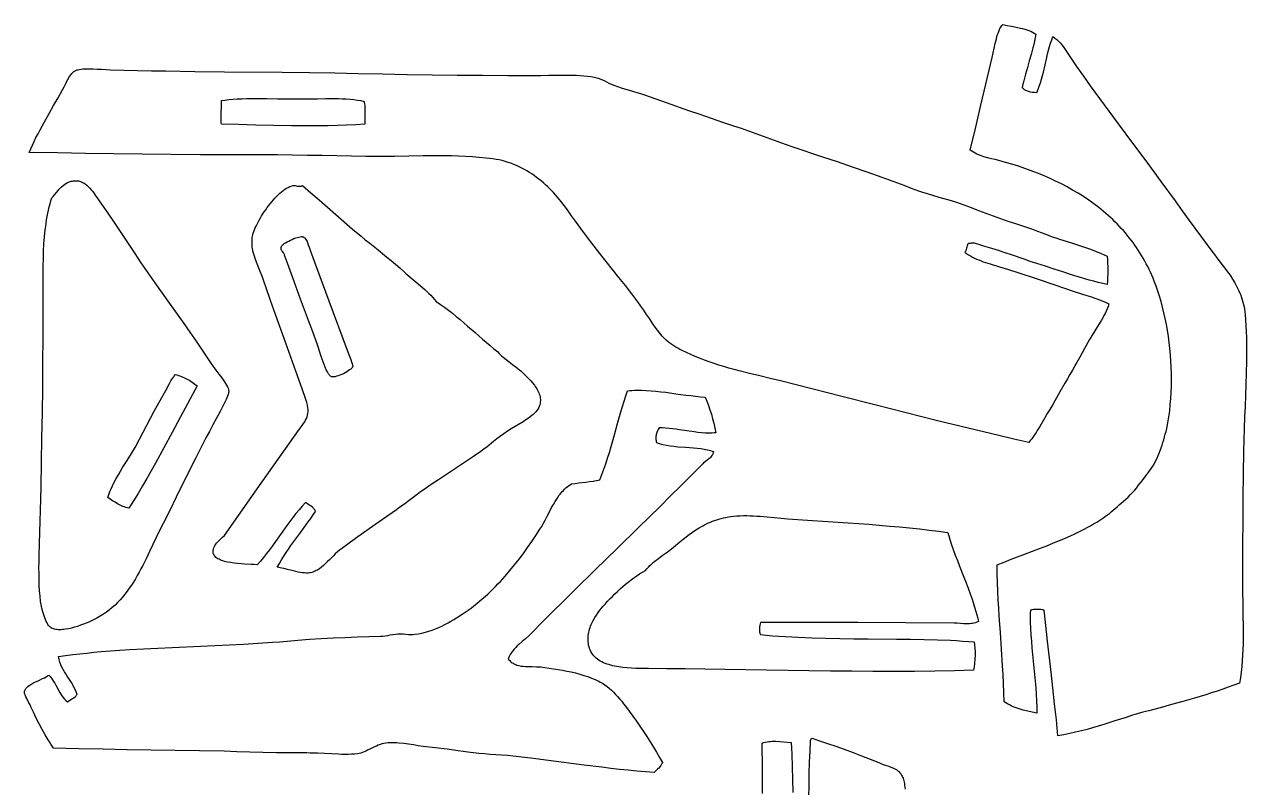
# Model space of a CAD drawing. Extents: x 4.8 to 43.2, y 0 to 48.
# Drawn here: x 24.16 to 42.98, y 11.62 to 23.38 of the extents above; entities that cross this region are included whole.
import ezdxf

# ---------------------------------------------------------------- set-up
doc = ezdxf.new("R2010")
doc.units = 0
doc.layers.add('Default_Layer', color=1, linetype='CONTINUOUS')

msp = doc.modelspace()

# ---------------------------------------------------------------- linework, layer by layer
at = {"layer": 'Default_Layer'}
for points in [[(39.224, 23.378), (39.292, 23.364), (39.362, 23.35), (39.431, 23.337), (39.498, 23.322), (39.531, 23.313), (39.564, 23.304), (39.595, 23.295), (39.626, 23.284), (39.655, 23.272), (39.684, 23.259), (39.711, 23.245), (39.736, 23.23), (39.726, 23.175), (39.714, 23.122), (39.702, 23.069), (39.689, 23.018), (39.661, 22.915), (39.633, 22.815), (39.604, 22.714), (39.576, 22.613), (39.549, 22.51), (39.536, 22.458), (39.525, 22.405), (39.533, 22.395), (39.543, 22.386), (39.553, 22.378), (39.565, 22.371), (39.577, 22.364), (39.59, 22.359), (39.604, 22.354), (39.618, 22.349), (39.648, 22.342), (39.68, 22.337), (39.714, 22.333), (39.748, 22.33), (39.769, 22.379), (39.788, 22.429), (39.806, 22.481), (39.822, 22.534), (39.837, 22.589), (39.851, 22.645), (39.877, 22.757), (39.902, 22.871), (39.916, 22.927), (39.93, 22.982), (39.945, 23.036), (39.961, 23.09), (39.979, 23.141), (39.998, 23.191), (40.028, 23.168), (40.056, 23.144), (40.082, 23.119), (40.108, 23.092), (40.132, 23.064), (40.155, 23.036), (40.177, 23.006), (40.198, 22.976), (40.239, 22.914), (40.279, 22.852), (40.319, 22.79), (40.36, 22.729), (40.466, 22.581), (40.572, 22.434), (40.786, 22.14), (41.003, 21.846), (41.221, 21.551), (41.441, 21.255), (41.66, 20.958), (41.879, 20.659), (41.987, 20.509), (42.096, 20.358), (42.182, 20.239), (42.269, 20.121), (42.444, 19.884), (42.483, 19.833), (42.523, 19.781), (42.604, 19.677), (42.645, 19.624), (42.685, 19.57), (42.724, 19.514), (42.762, 19.457), (42.797, 19.398), (42.814, 19.368), (42.831, 19.337), (42.847, 19.306), (42.861, 19.273), (42.876, 19.241), (42.889, 19.207), (42.901, 19.173), (42.912, 19.138), (42.923, 19.103), (42.932, 19.066), (42.94, 19.029), (42.947, 18.991), (42.952, 18.952), (42.957, 18.912), (42.963, 18.825), (42.969, 18.737), (42.973, 18.648), (42.976, 18.557), (42.978, 18.466), (42.979, 18.374), (42.979, 18.282), (42.978, 18.191), (42.975, 18.009), (42.97, 17.832), (42.964, 17.661), (42.957, 17.5), (42.949, 17.329), (42.943, 17.156), (42.938, 16.982), (42.933, 16.806), (42.926, 16.452), (42.922, 16.093), (42.92, 15.731), (42.918, 15.368), (42.918, 14.642), (42.92, 14.462), (42.923, 14.283), (42.926, 14.104), (42.926, 14.016), (42.926, 13.927), (42.925, 13.839), (42.922, 13.751), (42.918, 13.663), (42.913, 13.576), (42.905, 13.489), (42.895, 13.403), (42.883, 13.317), (42.868, 13.232), (42.783, 13.2), (42.697, 13.169), (42.611, 13.14), (42.525, 13.111), (42.438, 13.082), (42.351, 13.055), (42.176, 13.002), (42, 12.951), (41.824, 12.903), (41.648, 12.855), (41.472, 12.808), (41.383, 12.784), (41.296, 12.759), (41.209, 12.733), (41.123, 12.706), (40.952, 12.652), (40.781, 12.598), (40.696, 12.572), (40.609, 12.546), (40.523, 12.521), (40.435, 12.498), (40.347, 12.476), (40.257, 12.456), (40.166, 12.437), (40.073, 12.421), (40.05, 12.669), (40.024, 12.915), (39.997, 13.16), (39.969, 13.402), (39.914, 13.882), (39.887, 14.119), (39.862, 14.355), (39.851, 14.358), (39.839, 14.361), (39.813, 14.366), (39.785, 14.368), (39.755, 14.369), (39.726, 14.368), (39.697, 14.366), (39.672, 14.361), (39.66, 14.358), (39.65, 14.355), (39.648, 14.31), (39.648, 14.264), (39.649, 14.171), (39.652, 14.076), (39.658, 13.978), (39.665, 13.878), (39.674, 13.777), (39.693, 13.573), (39.714, 13.367), (39.724, 13.264), (39.732, 13.163), (39.739, 13.062), (39.744, 12.962), (39.747, 12.865), (39.748, 12.77), (39.678, 12.784), (39.609, 12.799), (39.541, 12.816), (39.509, 12.825), (39.476, 12.835), (39.445, 12.846), (39.414, 12.857), (39.384, 12.869), (39.355, 12.882), (39.327, 12.897), (39.3, 12.912), (39.274, 12.928), (39.249, 12.945), (39.244, 13.089), (39.238, 13.229), (39.231, 13.365), (39.223, 13.499), (39.206, 13.758), (39.189, 14.012), (39.172, 14.264), (39.164, 14.39), (39.156, 14.518), (39.15, 14.648), (39.145, 14.78), (39.14, 14.915), (39.137, 15.054), (39.245, 15.098), (39.354, 15.141), (39.573, 15.225), (39.792, 15.308), (39.901, 15.35), (40.008, 15.393), (40.115, 15.437), (40.221, 15.482), (40.325, 15.529), (40.427, 15.579), (40.477, 15.604), (40.526, 15.63), (40.575, 15.657), (40.623, 15.685), (40.671, 15.713), (40.718, 15.742), (40.764, 15.772), (40.809, 15.803), (40.838, 15.824), (40.867, 15.847), (40.896, 15.872), (40.925, 15.898), (40.985, 15.951), (41.015, 15.978), (41.046, 16.003), (41.084, 16.034), (41.12, 16.066), (41.155, 16.099), (41.189, 16.133), (41.221, 16.167), (41.252, 16.202), (41.283, 16.238), (41.312, 16.275), (41.371, 16.35), (41.428, 16.428), (41.487, 16.507), (41.547, 16.589), (41.566, 16.625), (41.584, 16.662), (41.602, 16.699), (41.619, 16.738), (41.635, 16.777), (41.65, 16.816), (41.665, 16.857), (41.679, 16.898), (41.692, 16.939), (41.705, 16.981), (41.717, 17.024), (41.728, 17.067), (41.739, 17.11), (41.749, 17.154), (41.767, 17.244), (41.782, 17.335), (41.795, 17.427), (41.805, 17.521), (41.813, 17.615), (41.819, 17.711), (41.823, 17.807), (41.824, 17.903), (41.823, 18), (41.82, 18.097), (41.815, 18.193), (41.807, 18.29), (41.798, 18.385), (41.787, 18.48), (41.775, 18.574), (41.76, 18.667), (41.744, 18.759), (41.726, 18.849), (41.706, 18.938), (41.685, 19.024), (41.663, 19.109), (41.639, 19.191), (41.613, 19.271), (41.586, 19.348), (41.558, 19.422), (41.54, 19.468), (41.52, 19.514), (41.5, 19.56), (41.479, 19.604), (41.457, 19.648), (41.435, 19.692), (41.412, 19.734), (41.388, 19.777), (41.363, 19.818), (41.338, 19.859), (41.312, 19.9), (41.286, 19.94), (41.258, 19.979), (41.231, 20.017), (41.202, 20.055), (41.173, 20.093), (41.143, 20.13), (41.113, 20.166), (41.082, 20.202), (41.05, 20.237), (41.018, 20.272), (40.985, 20.306), (40.952, 20.339), (40.918, 20.372), (40.883, 20.405), (40.848, 20.437), (40.812, 20.468), (40.776, 20.499), (40.739, 20.529), (40.702, 20.559), (40.626, 20.617), (40.548, 20.673), (40.467, 20.727), (40.385, 20.779), (40.301, 20.828), (40.215, 20.876), (40.127, 20.922), (40.037, 20.966), (39.946, 21.009), (39.853, 21.049), (39.759, 21.088), (39.663, 21.124), (39.565, 21.159), (39.467, 21.193), (39.366, 21.224), (39.265, 21.254), (39.162, 21.282), (39.106, 21.296), (39.05, 21.31), (38.992, 21.324), (38.936, 21.34), (38.908, 21.349), (38.88, 21.359), (38.853, 21.37), (38.826, 21.382), (38.8, 21.395), (38.774, 21.41), (38.749, 21.426), (38.725, 21.444), (38.803, 21.777), (38.888, 22.137), (39.062, 22.867), (39.078, 22.938), (39.094, 23.011), (39.11, 23.085), (39.127, 23.157), (39.136, 23.192), (39.146, 23.225), (39.157, 23.256), (39.169, 23.286), (39.181, 23.313), (39.194, 23.338), (39.209, 23.359), (39.216, 23.369), (39.224, 23.378)], [(40.834, 19.809), (40.837, 19.755), (40.84, 19.701), (40.841, 19.646), (40.842, 19.591), (40.841, 19.535), (40.84, 19.48), (40.838, 19.426), (40.834, 19.372), (40.764, 19.387), (40.695, 19.404), (40.625, 19.422), (40.556, 19.44), (40.488, 19.46), (40.42, 19.48), (40.284, 19.522), (40.149, 19.566), (40.015, 19.61), (39.881, 19.654), (39.748, 19.697), (39.649, 19.729), (39.552, 19.762), (39.358, 19.829), (39.26, 19.862), (39.16, 19.895), (39.057, 19.928), (38.951, 19.959), (38.92, 19.969), (38.888, 19.98), (38.855, 19.991), (38.822, 20), (38.805, 20.004), (38.788, 20.007), (38.771, 20.009), (38.755, 20.009), (38.738, 20.009), (38.721, 20.006), (38.705, 20.002), (38.689, 19.996), (38.684, 19.989), (38.68, 19.982), (38.675, 19.966), (38.671, 19.948), (38.668, 19.93), (38.664, 19.912), (38.658, 19.896), (38.655, 19.889), (38.65, 19.882), (38.645, 19.877), (38.639, 19.873), (38.667, 19.851), (38.696, 19.831), (38.726, 19.812), (38.758, 19.795), (38.79, 19.778), (38.823, 19.763), (38.856, 19.75), (38.891, 19.736), (38.925, 19.724), (38.961, 19.712), (39.032, 19.69), (39.174, 19.647), (39.314, 19.603), (39.455, 19.558), (39.739, 19.464), (40.025, 19.368), (40.31, 19.272), (40.452, 19.226), (40.522, 19.204), (40.592, 19.181), (40.66, 19.157), (40.728, 19.132), (40.794, 19.104), (40.827, 19.089), (40.859, 19.073), (40.847, 19.036), (40.833, 18.999), (40.817, 18.963), (40.801, 18.928), (40.783, 18.893), (40.764, 18.858), (40.745, 18.824), (40.725, 18.791), (40.683, 18.724), (40.641, 18.658), (40.6, 18.591), (40.58, 18.558), (40.561, 18.524), (40.486, 18.389), (40.412, 18.254), (40.337, 18.119), (40.299, 18.053), (40.26, 17.987), (40.221, 17.92), (40.182, 17.853), (40.106, 17.718), (40.029, 17.583), (39.989, 17.516), (39.948, 17.45), (39.909, 17.386), (39.871, 17.32), (39.796, 17.188), (39.757, 17.123), (39.737, 17.091), (39.716, 17.059), (39.695, 17.028), (39.672, 16.998), (39.649, 16.968), (39.625, 16.939), (39.395, 16.992), (39.164, 17.046), (38.93, 17.102), (38.694, 17.158), (38.218, 17.275), (37.737, 17.396), (37.254, 17.518), (36.769, 17.642), (36.286, 17.765), (35.805, 17.887), (35.645, 17.927), (35.484, 17.965), (35.324, 18.004), (35.165, 18.044), (35.087, 18.065), (35.009, 18.086), (34.931, 18.109), (34.855, 18.132), (34.779, 18.156), (34.704, 18.182), (34.63, 18.209), (34.557, 18.237), (34.491, 18.264), (34.423, 18.293), (34.355, 18.323), (34.287, 18.355), (34.254, 18.373), (34.222, 18.39), (34.19, 18.409), (34.159, 18.428), (34.128, 18.447), (34.099, 18.468), (34.072, 18.489), (34.045, 18.511), (34.031, 18.524), (34.016, 18.54), (33.982, 18.577), (33.946, 18.621), (33.91, 18.668), (33.873, 18.717), (33.839, 18.765), (33.809, 18.809), (33.783, 18.848), (33.741, 18.913), (33.698, 18.977), (33.653, 19.041), (33.607, 19.104), (33.56, 19.168), (33.512, 19.23), (33.414, 19.355), (33.315, 19.478), (33.216, 19.602), (33.118, 19.725), (33.022, 19.848), (32.897, 20.011), (32.771, 20.177), (32.646, 20.346), (32.584, 20.432), (32.522, 20.52), (32.473, 20.588), (32.421, 20.656), (32.394, 20.689), (32.366, 20.722), (32.338, 20.755), (32.309, 20.787), (32.279, 20.819), (32.248, 20.85), (32.217, 20.88), (32.185, 20.91), (32.152, 20.94), (32.118, 20.968), (32.083, 20.996), (32.048, 21.023), (32.012, 21.05), (31.975, 21.075), (31.937, 21.099), (31.899, 21.123), (31.86, 21.145), (31.82, 21.166), (31.779, 21.186), (31.737, 21.205), (31.695, 21.223), (31.651, 21.239), (31.607, 21.254), (31.562, 21.268), (31.516, 21.28), (31.47, 21.291), (31.422, 21.3), (31.374, 21.307), (31.27, 21.32), (31.165, 21.331), (31.059, 21.339), (30.952, 21.345), (30.844, 21.35), (30.736, 21.353), (30.627, 21.354), (30.518, 21.354), (30.298, 21.353), (30.078, 21.349), (29.859, 21.346), (29.749, 21.345), (29.64, 21.344), (29.419, 21.345), (29.196, 21.348), (28.745, 21.357), (28.518, 21.361), (28.29, 21.365), (28.06, 21.368), (27.83, 21.369), (27.344, 21.37), (26.874, 21.372), (26.418, 21.375), (25.973, 21.38), (25.535, 21.385), (25.102, 21.392), (24.67, 21.399), (24.236, 21.408), (24.259, 21.462), (24.283, 21.518), (24.31, 21.575), (24.339, 21.634), (24.37, 21.694), (24.402, 21.755), (24.469, 21.879), (24.54, 22.004), (24.611, 22.128), (24.68, 22.25), (24.747, 22.369), (24.772, 22.417), (24.797, 22.466), (24.821, 22.514), (24.834, 22.537), (24.847, 22.56), (24.861, 22.581), (24.875, 22.601), (24.89, 22.62), (24.907, 22.636), (24.924, 22.651), (24.943, 22.663), (24.953, 22.669), (24.963, 22.673), (24.974, 22.677), (24.985, 22.681), (25.009, 22.686), (25.034, 22.689), (25.061, 22.692), (25.089, 22.694), (25.118, 22.695), (25.149, 22.695), (25.213, 22.693), (25.28, 22.691), (25.349, 22.687), (25.417, 22.683), (25.484, 22.681), (25.69, 22.674), (25.901, 22.669), (26.117, 22.665), (26.338, 22.661), (26.787, 22.655), (27.241, 22.65), (28.13, 22.642), (28.549, 22.637), (28.941, 22.631), (29.302, 22.623), (29.674, 22.615), (30.053, 22.609), (30.437, 22.603), (30.825, 22.599), (31.214, 22.595), (31.602, 22.593), (31.986, 22.592), (32.112, 22.593), (32.238, 22.595), (32.362, 22.597), (32.485, 22.598), (32.545, 22.598), (32.605, 22.597), (32.663, 22.595), (32.72, 22.592), (32.776, 22.588), (32.83, 22.582), (32.883, 22.576), (32.934, 22.567), (32.954, 22.563), (32.974, 22.558), (32.993, 22.551), (33.012, 22.545), (33.049, 22.529), (33.086, 22.512), (33.159, 22.475), (33.196, 22.458), (33.234, 22.442), (33.292, 22.422), (33.351, 22.403), (33.47, 22.367), (33.589, 22.332), (33.649, 22.313), (33.708, 22.294), (34.043, 22.175), (34.386, 22.054), (34.559, 21.994), (34.733, 21.934), (34.907, 21.875), (35.081, 21.818), (35.195, 21.78), (35.309, 21.741), (35.422, 21.7), (35.536, 21.658), (35.763, 21.575), (35.877, 21.534), (35.992, 21.494), (36.449, 21.341), (36.677, 21.265), (36.905, 21.187), (37.133, 21.108), (37.361, 21.027), (37.588, 20.943), (37.701, 20.9), (37.814, 20.857), (37.871, 20.835), (37.929, 20.815), (37.987, 20.796), (38.045, 20.777), (38.161, 20.742), (38.278, 20.708), (38.395, 20.674), (38.511, 20.639), (38.569, 20.62), (38.626, 20.601), (38.683, 20.58), (38.739, 20.558), (38.851, 20.514), (38.963, 20.471), (39.077, 20.429), (39.191, 20.389), (39.305, 20.349), (39.42, 20.31), (39.65, 20.233), (39.706, 20.214), (39.762, 20.193), (39.874, 20.151), (39.986, 20.109), (40.042, 20.089), (40.098, 20.071), (40.285, 20.014), (40.377, 19.984), (40.469, 19.954), (40.56, 19.922), (40.651, 19.887), (40.742, 19.85), (40.788, 19.83), (40.834, 19.809)], [(29.39, 22.193), (29.394, 22.175), (29.398, 22.156), (29.4, 22.136), (29.402, 22.115), (29.404, 22.071), (29.404, 22.026), (29.401, 21.933), (29.401, 21.887), (29.402, 21.843), (29.262, 21.834), (29.121, 21.827), (28.98, 21.822), (28.839, 21.818), (28.697, 21.816), (28.556, 21.815), (28.415, 21.816), (28.275, 21.817), (27.996, 21.823), (27.722, 21.829), (27.455, 21.837), (27.194, 21.843), (27.192, 21.862), (27.19, 21.883), (27.188, 21.926), (27.188, 21.972), (27.189, 22.019), (27.193, 22.114), (27.194, 22.161), (27.194, 22.205), (27.249, 22.214), (27.308, 22.221), (27.371, 22.227), (27.437, 22.231), (27.506, 22.234), (27.578, 22.236), (27.653, 22.237), (27.731, 22.237), (27.891, 22.236), (28.059, 22.234), (28.23, 22.231), (28.404, 22.23), (28.538, 22.231), (28.671, 22.234), (28.803, 22.236), (28.932, 22.237), (28.995, 22.236), (29.056, 22.234), (29.117, 22.231), (29.175, 22.227), (29.232, 22.221), (29.287, 22.214), (29.34, 22.205), (29.39, 22.193)], [(24.585, 20.708), (24.605, 20.73), (24.624, 20.752), (24.66, 20.796), (24.696, 20.839), (24.715, 20.86), (24.734, 20.879), (24.755, 20.898), (24.776, 20.914), (24.8, 20.929), (24.824, 20.942), (24.838, 20.948), (24.851, 20.953), (24.866, 20.958), (24.881, 20.962), (24.896, 20.965), (24.912, 20.968), (24.929, 20.969), (24.947, 20.97), (24.963, 20.97), (24.98, 20.969), (24.995, 20.967), (25.011, 20.963), (25.026, 20.958), (25.04, 20.953), (25.055, 20.946), (25.069, 20.939), (25.082, 20.931), (25.096, 20.922), (25.121, 20.902), (25.146, 20.879), (25.169, 20.855), (25.191, 20.829), (25.213, 20.803), (25.233, 20.775), (25.252, 20.748), (25.289, 20.694), (25.322, 20.645), (25.434, 20.485), (25.541, 20.328), (25.645, 20.172), (25.748, 20.017), (25.851, 19.863), (25.955, 19.708), (26.06, 19.553), (26.17, 19.397), (26.395, 19.081), (26.605, 18.785), (26.709, 18.638), (26.813, 18.487), (26.92, 18.329), (27.031, 18.162), (27.067, 18.111), (27.109, 18.054), (27.154, 17.994), (27.198, 17.934), (27.239, 17.876), (27.257, 17.848), (27.273, 17.822), (27.286, 17.797), (27.296, 17.775), (27.303, 17.754), (27.305, 17.745), (27.306, 17.737), (27.306, 17.721), (27.302, 17.702), (27.296, 17.679), (27.288, 17.655), (27.277, 17.628), (27.265, 17.599), (27.238, 17.539), (27.207, 17.477), (27.175, 17.416), (27.119, 17.313), (27.064, 17.211), (27.009, 17.11), (26.955, 17.009), (26.903, 16.907), (26.799, 16.704), (26.698, 16.501), (26.498, 16.096), (26.398, 15.894), (26.295, 15.691), (26.241, 15.584), (26.189, 15.475), (26.087, 15.258), (26.035, 15.15), (25.982, 15.044), (25.955, 14.992), (25.927, 14.94), (25.898, 14.89), (25.869, 14.839), (25.839, 14.79), (25.808, 14.742), (25.775, 14.694), (25.742, 14.648), (25.708, 14.603), (25.672, 14.559), (25.635, 14.517), (25.596, 14.476), (25.556, 14.436), (25.514, 14.398), (25.47, 14.362), (25.425, 14.327), (25.377, 14.294), (25.328, 14.263), (25.276, 14.234), (25.222, 14.206), (25.152, 14.174), (25.112, 14.157), (25.07, 14.14), (25.025, 14.124), (24.979, 14.108), (24.932, 14.094), (24.885, 14.081), (24.837, 14.07), (24.791, 14.062), (24.768, 14.059), (24.746, 14.057), (24.724, 14.056), (24.703, 14.055), (24.682, 14.056), (24.662, 14.058), (24.643, 14.061), (24.624, 14.064), (24.607, 14.07), (24.59, 14.076), (24.574, 14.084), (24.56, 14.093), (24.553, 14.098), (24.547, 14.104), (24.534, 14.119), (24.522, 14.138), (24.509, 14.16), (24.498, 14.185), (24.486, 14.211), (24.475, 14.24), (24.464, 14.269), (24.455, 14.299), (24.446, 14.33), (24.43, 14.39), (24.417, 14.446), (24.41, 14.493), (24.401, 14.573), (24.395, 14.655), (24.39, 14.741), (24.387, 14.829), (24.386, 14.918), (24.385, 15.009), (24.386, 15.101), (24.388, 15.194), (24.393, 15.378), (24.399, 15.558), (24.405, 15.73), (24.41, 15.89), (24.418, 16.257), (24.425, 16.631), (24.431, 17.011), (24.437, 17.395), (24.442, 17.781), (24.445, 18.168), (24.447, 18.554), (24.448, 18.937), (24.447, 19.182), (24.447, 19.423), (24.447, 19.541), (24.449, 19.658), (24.452, 19.773), (24.456, 19.886), (24.462, 19.997), (24.471, 20.106), (24.482, 20.213), (24.488, 20.265), (24.495, 20.317), (24.503, 20.369), (24.512, 20.419), (24.522, 20.469), (24.533, 20.518), (24.544, 20.567), (24.557, 20.615), (24.57, 20.662), (24.585, 20.708)], [(28.055, 15.017), (28.087, 15.076), (28.12, 15.133), (28.154, 15.189), (28.19, 15.244), (28.226, 15.298), (28.263, 15.351), (28.339, 15.456), (28.417, 15.56), (28.494, 15.664), (28.531, 15.716), (28.569, 15.769), (28.605, 15.823), (28.641, 15.878), (28.636, 15.891), (28.63, 15.903), (28.622, 15.913), (28.614, 15.923), (28.606, 15.932), (28.596, 15.941), (28.576, 15.957), (28.555, 15.971), (28.533, 15.985), (28.511, 15.999), (28.491, 16.015), (28.439, 15.96), (28.389, 15.903), (28.341, 15.844), (28.294, 15.785), (28.248, 15.724), (28.203, 15.662), (28.114, 15.537), (28.026, 15.412), (27.981, 15.35), (27.936, 15.288), (27.89, 15.228), (27.843, 15.168), (27.794, 15.11), (27.743, 15.054), (27.7, 15.058), (27.653, 15.061), (27.55, 15.068), (27.497, 15.072), (27.442, 15.076), (27.389, 15.082), (27.336, 15.089), (27.286, 15.098), (27.262, 15.103), (27.239, 15.109), (27.216, 15.116), (27.195, 15.123), (27.175, 15.131), (27.157, 15.14), (27.14, 15.149), (27.124, 15.159), (27.11, 15.17), (27.098, 15.182), (27.088, 15.195), (27.08, 15.209), (27.073, 15.225), (27.069, 15.241), (27.067, 15.26), (27.068, 15.28), (27.072, 15.299), (27.078, 15.317), (27.086, 15.336), (27.095, 15.354), (27.107, 15.371), (27.12, 15.388), (27.134, 15.405), (27.149, 15.421), (27.18, 15.451), (27.212, 15.479), (27.243, 15.505), (27.808, 16.311), (28.096, 16.721), (28.392, 17.138), (28.439, 17.203), (28.458, 17.232), (28.476, 17.259), (28.491, 17.284), (28.504, 17.31), (28.514, 17.335), (28.522, 17.36), (28.527, 17.387), (28.529, 17.415), (28.529, 17.446), (28.525, 17.479), (28.518, 17.515), (28.509, 17.556), (28.496, 17.6), (28.479, 17.65), (28.414, 17.837), (28.342, 18.038), (28.187, 18.469), (28.028, 18.911), (27.952, 19.127), (27.88, 19.335), (27.854, 19.41), (27.826, 19.483), (27.772, 19.624), (27.745, 19.692), (27.721, 19.758), (27.699, 19.822), (27.68, 19.884), (27.676, 19.901), (27.673, 19.924), (27.67, 19.952), (27.667, 19.982), (27.666, 20.013), (27.665, 20.044), (27.666, 20.072), (27.668, 20.096), (27.672, 20.117), (27.677, 20.139), (27.684, 20.164), (27.693, 20.189), (27.703, 20.216), (27.715, 20.244), (27.728, 20.273), (27.743, 20.303), (27.758, 20.334), (27.776, 20.365), (27.794, 20.397), (27.813, 20.429), (27.833, 20.461), (27.854, 20.493), (27.876, 20.524), (27.898, 20.556), (27.922, 20.587), (27.945, 20.617), (27.97, 20.647), (27.994, 20.676), (28.019, 20.703), (28.044, 20.73), (28.07, 20.755), (28.095, 20.778), (28.121, 20.8), (28.146, 20.82), (28.171, 20.839), (28.196, 20.855), (28.221, 20.869), (28.245, 20.88), (28.269, 20.889), (28.292, 20.895), (28.301, 20.897), (28.311, 20.897), (28.329, 20.896), (28.347, 20.893), (28.365, 20.889), (28.384, 20.887), (28.403, 20.886), (28.413, 20.887), (28.422, 20.888), (28.432, 20.891), (28.443, 20.895), (28.572, 20.786), (28.701, 20.675), (28.957, 20.449), (29.085, 20.337), (29.214, 20.226), (29.345, 20.116), (29.41, 20.062), (29.477, 20.009), (29.609, 19.904), (29.743, 19.796), (29.81, 19.741), (29.876, 19.685), (29.94, 19.629), (30.003, 19.572), (30.034, 19.544), (30.065, 19.516), (30.13, 19.46), (30.195, 19.406), (30.261, 19.351), (30.325, 19.294), (30.356, 19.266), (30.387, 19.236), (30.417, 19.206), (30.446, 19.175), (30.474, 19.143), (30.501, 19.11), (30.566, 19.067), (30.629, 19.022), (30.69, 18.976), (30.751, 18.929), (30.81, 18.881), (30.869, 18.832), (30.927, 18.783), (30.985, 18.733), (31.099, 18.632), (31.214, 18.532), (31.272, 18.482), (31.33, 18.432), (31.389, 18.384), (31.449, 18.336), (31.468, 18.315), (31.487, 18.295), (31.508, 18.276), (31.53, 18.256), (31.577, 18.219), (31.627, 18.181), (31.678, 18.143), (31.731, 18.102), (31.784, 18.059), (31.81, 18.036), (31.836, 18.012), (31.893, 17.957), (31.924, 17.926), (31.954, 17.893), (31.984, 17.858), (32.013, 17.821), (32.026, 17.803), (32.039, 17.783), (32.05, 17.764), (32.061, 17.745), (32.071, 17.725), (32.08, 17.705), (32.088, 17.684), (32.095, 17.664), (32.1, 17.643), (32.103, 17.622), (32.106, 17.601), (32.106, 17.581), (32.104, 17.56), (32.101, 17.539), (32.096, 17.518), (32.089, 17.496), (32.079, 17.476), (32.067, 17.455), (32.053, 17.434), (32.036, 17.413), (32.017, 17.393), (31.996, 17.373), (31.974, 17.354), (31.949, 17.335), (31.923, 17.316), (31.896, 17.297), (31.839, 17.26), (31.779, 17.224), (31.718, 17.187), (31.658, 17.15), (31.599, 17.113), (31.543, 17.075), (31.489, 17.035), (31.436, 16.994), (31.384, 16.954), (31.284, 16.874), (31.235, 16.836), (31.187, 16.801), (31.078, 16.724), (30.969, 16.651), (30.861, 16.579), (30.753, 16.508), (30.536, 16.365), (30.426, 16.292), (30.315, 16.215), (30.261, 16.178), (30.208, 16.139), (30.103, 16.06), (29.997, 15.98), (29.943, 15.941), (29.889, 15.903), (29.674, 15.753), (29.469, 15.609), (29.261, 15.462), (29.041, 15.304), (29.01, 15.28), (28.979, 15.253), (28.948, 15.225), (28.918, 15.195), (28.858, 15.134), (28.828, 15.104), (28.798, 15.075), (28.767, 15.047), (28.736, 15.02), (28.704, 14.996), (28.688, 14.985), (28.671, 14.975), (28.655, 14.966), (28.638, 14.957), (28.62, 14.95), (28.603, 14.943), (28.585, 14.938), (28.567, 14.934), (28.548, 14.93), (28.529, 14.929), (28.501, 14.928), (28.471, 14.93), (28.44, 14.933), (28.408, 14.938), (28.375, 14.944), (28.342, 14.951), (28.276, 14.967), (28.213, 14.984), (28.153, 14.999), (28.126, 15.006), (28.1, 15.011), (28.077, 15.015), (28.055, 15.017)], [(28.167, 19.823), (28.165, 19.835), (28.161, 19.845), (28.157, 19.854), (28.152, 19.862), (28.141, 19.875), (28.13, 19.887), (28.125, 19.893), (28.121, 19.899), (28.117, 19.906), (28.115, 19.914), (28.113, 19.923), (28.113, 19.933), (28.114, 19.945), (28.117, 19.959), (28.119, 19.963), (28.122, 19.968), (28.131, 19.978), (28.145, 19.99), (28.162, 20.002), (28.183, 20.015), (28.206, 20.028), (28.231, 20.042), (28.257, 20.055), (28.284, 20.067), (28.311, 20.079), (28.338, 20.089), (28.363, 20.098), (28.387, 20.104), (28.409, 20.109), (28.427, 20.111), (28.435, 20.11), (28.443, 20.109), (28.455, 20.105), (28.466, 20.099), (28.477, 20.09), (28.486, 20.079), (28.495, 20.066), (28.504, 20.052), (28.512, 20.037), (28.519, 20.02), (28.532, 19.985), (28.544, 19.95), (28.555, 19.915), (28.566, 19.884), (28.709, 19.496), (28.848, 19.12), (29.128, 18.361), (29.155, 18.292), (29.185, 18.218), (29.198, 18.183), (29.208, 18.153), (29.212, 18.14), (29.214, 18.129), (29.215, 18.119), (29.215, 18.112), (29.213, 18.106), (29.21, 18.099), (29.205, 18.092), (29.2, 18.085), (29.186, 18.071), (29.168, 18.056), (29.147, 18.041), (29.124, 18.027), (29.099, 18.013), (29.073, 17.999), (29.046, 17.987), (29.019, 17.976), (28.993, 17.966), (28.968, 17.959), (28.944, 17.953), (28.923, 17.949), (28.906, 17.949), (28.898, 17.949), (28.891, 17.95), (28.883, 17.954), (28.875, 17.959), (28.867, 17.966), (28.859, 17.975), (28.851, 17.986), (28.842, 17.998), (28.826, 18.027), (28.809, 18.06), (28.792, 18.098), (28.776, 18.138), (28.76, 18.18), (28.73, 18.266), (28.703, 18.347), (28.682, 18.414), (28.666, 18.461), (28.6, 18.643), (28.536, 18.816), (28.413, 19.146), (28.292, 19.475), (28.23, 19.645), (28.167, 19.823)], [(26.819, 17.812), (26.565, 17.333), (26.437, 17.094), (26.308, 16.857), (26.177, 16.621), (26.111, 16.504), (26.045, 16.387), (25.978, 16.271), (25.91, 16.156), (25.841, 16.042), (25.771, 15.928), (25.746, 15.934), (25.722, 15.94), (25.699, 15.947), (25.677, 15.955), (25.655, 15.964), (25.634, 15.974), (25.594, 15.995), (25.556, 16.018), (25.519, 16.041), (25.446, 16.09), (25.456, 16.121), (25.467, 16.152), (25.478, 16.183), (25.49, 16.213), (25.517, 16.272), (25.545, 16.33), (25.575, 16.387), (25.607, 16.443), (25.639, 16.498), (25.673, 16.552), (25.741, 16.661), (25.809, 16.769), (25.842, 16.823), (25.874, 16.878), (25.904, 16.933), (25.933, 16.989), (25.988, 17.098), (26.044, 17.206), (26.101, 17.313), (26.16, 17.42), (26.278, 17.634), (26.337, 17.742), (26.395, 17.85), (26.404, 17.869), (26.414, 17.887), (26.426, 17.903), (26.438, 17.919), (26.462, 17.952), (26.472, 17.969), (26.482, 17.987), (26.507, 17.98), (26.532, 17.973), (26.556, 17.965), (26.579, 17.956), (26.602, 17.947), (26.624, 17.937), (26.667, 17.916), (26.708, 17.893), (26.746, 17.867), (26.783, 17.84), (26.819, 17.812)], [(34.644, 17.638), (34.67, 17.575), (34.694, 17.51), (34.717, 17.444), (34.738, 17.376), (34.757, 17.306), (34.775, 17.235), (34.791, 17.162), (34.806, 17.088), (34.779, 17.086), (34.752, 17.084), (34.697, 17.084), (34.642, 17.085), (34.587, 17.089), (34.53, 17.095), (34.474, 17.102), (34.362, 17.118), (34.25, 17.135), (34.195, 17.143), (34.141, 17.15), (34.088, 17.156), (34.035, 17.16), (33.984, 17.163), (33.933, 17.163), (33.921, 17.142), (33.909, 17.118), (33.898, 17.091), (33.893, 17.076), (33.889, 17.061), (33.886, 17.046), (33.883, 17.03), (33.882, 17.015), (33.882, 16.999), (33.883, 16.984), (33.886, 16.968), (33.889, 16.954), (33.895, 16.939), (33.918, 16.931), (33.942, 16.923), (33.967, 16.916), (33.993, 16.909), (34.047, 16.898), (34.103, 16.889), (34.162, 16.881), (34.221, 16.875), (34.342, 16.866), (34.461, 16.857), (34.519, 16.851), (34.575, 16.845), (34.629, 16.837), (34.679, 16.827), (34.703, 16.822), (34.726, 16.815), (34.748, 16.808), (34.769, 16.801), (34.766, 16.783), (34.761, 16.767), (34.754, 16.751), (34.745, 16.737), (34.735, 16.723), (34.724, 16.71), (34.712, 16.698), (34.699, 16.687), (34.672, 16.665), (34.644, 16.644), (34.618, 16.624), (34.605, 16.613), (34.594, 16.602), (34.435, 16.44), (34.274, 16.278), (34.111, 16.116), (33.948, 15.954), (33.618, 15.631), (33.287, 15.309), (32.955, 14.985), (32.624, 14.661), (32.46, 14.498), (32.296, 14.335), (32.134, 14.171), (31.973, 14.006), (31.95, 13.983), (31.925, 13.96), (31.875, 13.917), (31.824, 13.874), (31.774, 13.829), (31.749, 13.806), (31.725, 13.782), (31.703, 13.757), (31.681, 13.731), (31.661, 13.703), (31.642, 13.673), (31.625, 13.641), (31.611, 13.607), (31.622, 13.593), (31.633, 13.58), (31.645, 13.568), (31.658, 13.558), (31.671, 13.548), (31.684, 13.539), (31.699, 13.531), (31.713, 13.524), (31.728, 13.518), (31.743, 13.512), (31.775, 13.503), (31.808, 13.497), (31.841, 13.492), (31.876, 13.49), (31.91, 13.488), (31.98, 13.487), (32.047, 13.486), (32.08, 13.485), (32.111, 13.482), (32.176, 13.475), (32.242, 13.466), (32.309, 13.456), (32.377, 13.445), (32.445, 13.433), (32.513, 13.42), (32.58, 13.405), (32.646, 13.39), (32.711, 13.372), (32.775, 13.353), (32.836, 13.333), (32.895, 13.311), (32.951, 13.288), (32.978, 13.275), (33.003, 13.262), (33.028, 13.249), (33.053, 13.236), (33.076, 13.221), (33.098, 13.207), (33.132, 13.182), (33.165, 13.154), (33.199, 13.125), (33.231, 13.093), (33.263, 13.06), (33.295, 13.026), (33.326, 12.99), (33.357, 12.953), (33.387, 12.915), (33.416, 12.877), (33.474, 12.8), (33.53, 12.722), (33.583, 12.646), (33.638, 12.568), (33.692, 12.489), (33.745, 12.409), (33.796, 12.329), (33.847, 12.249), (33.895, 12.168), (33.94, 12.088), (33.984, 12.009), (33.978, 11.997), (33.972, 11.985), (33.959, 11.964), (33.944, 11.945), (33.928, 11.926), (33.911, 11.909), (33.893, 11.892), (33.858, 11.859), (33.726, 11.868), (33.593, 11.879), (33.459, 11.891), (33.325, 11.905), (33.189, 11.92), (33.054, 11.937), (32.781, 11.971), (32.232, 12.044), (31.958, 12.078), (31.822, 12.094), (31.686, 12.109), (31.597, 12.117), (31.509, 12.124), (31.333, 12.135), (31.246, 12.142), (31.159, 12.149), (31.073, 12.158), (31.03, 12.164), (30.987, 12.171), (30.915, 12.182), (30.838, 12.193), (30.67, 12.214), (30.489, 12.236), (30.301, 12.259), (30.226, 12.27), (30.151, 12.281), (30.075, 12.292), (30.001, 12.302), (29.928, 12.309), (29.893, 12.312), (29.858, 12.314), (29.824, 12.315), (29.79, 12.314), (29.758, 12.312), (29.727, 12.309), (29.697, 12.304), (29.667, 12.297), (29.638, 12.287), (29.609, 12.277), (29.581, 12.265), (29.553, 12.252), (29.498, 12.225), (29.445, 12.199), (29.419, 12.187), (29.393, 12.175), (29.367, 12.165), (29.341, 12.157), (29.315, 12.15), (29.29, 12.146), (29.244, 12.141), (29.196, 12.138), (29.147, 12.136), (29.097, 12.136), (29.046, 12.136), (28.995, 12.137), (28.889, 12.142), (28.672, 12.153), (28.563, 12.157), (28.508, 12.159), (28.454, 12.159), (28.249, 12.16), (28.042, 12.162), (27.834, 12.165), (27.63, 12.171), (27.432, 12.177), (27.237, 12.183), (26.856, 12.191), (26.483, 12.197), (26.114, 12.202), (25.745, 12.207), (25.374, 12.214), (24.997, 12.222), (24.805, 12.228), (24.61, 12.234), (24.589, 12.262), (24.568, 12.293), (24.546, 12.327), (24.524, 12.362), (24.479, 12.439), (24.433, 12.521), (24.387, 12.608), (24.343, 12.696), (24.301, 12.784), (24.261, 12.87), (24.247, 12.899), (24.231, 12.93), (24.197, 12.994), (24.182, 13.024), (24.171, 13.052), (24.166, 13.065), (24.163, 13.076), (24.161, 13.086), (24.161, 13.095), (24.163, 13.107), (24.166, 13.118), (24.17, 13.129), (24.176, 13.139), (24.183, 13.15), (24.192, 13.16), (24.201, 13.17), (24.211, 13.179), (24.235, 13.197), (24.261, 13.214), (24.289, 13.231), (24.319, 13.247), (24.381, 13.276), (24.441, 13.304), (24.469, 13.317), (24.494, 13.331), (24.516, 13.344), (24.535, 13.357), (24.556, 13.334), (24.576, 13.31), (24.594, 13.285), (24.611, 13.258), (24.627, 13.231), (24.643, 13.203), (24.673, 13.146), (24.705, 13.09), (24.721, 13.062), (24.738, 13.036), (24.757, 13.011), (24.777, 12.987), (24.798, 12.965), (24.822, 12.945), (24.842, 12.958), (24.862, 12.97), (24.903, 12.995), (24.923, 13.008), (24.941, 13.022), (24.95, 13.03), (24.958, 13.038), (24.965, 13.047), (24.972, 13.057), (24.958, 13.097), (24.942, 13.136), (24.924, 13.172), (24.904, 13.208), (24.884, 13.242), (24.863, 13.276), (24.819, 13.342), (24.798, 13.375), (24.777, 13.409), (24.758, 13.444), (24.739, 13.48), (24.722, 13.517), (24.707, 13.557), (24.701, 13.578), (24.695, 13.599), (24.69, 13.621), (24.685, 13.644), (24.795, 13.659), (24.904, 13.672), (25.014, 13.685), (25.123, 13.697), (25.232, 13.708), (25.342, 13.718), (25.56, 13.735), (25.778, 13.75), (25.997, 13.763), (26.215, 13.774), (26.434, 13.784), (26.872, 13.802), (27.092, 13.811), (27.313, 13.822), (27.534, 13.833), (27.756, 13.847), (27.98, 13.862), (28.091, 13.871), (28.204, 13.881), (28.373, 13.895), (28.549, 13.908), (28.73, 13.92), (28.914, 13.93), (29.099, 13.938), (29.282, 13.946), (29.464, 13.952), (29.64, 13.956), (29.679, 13.958), (29.717, 13.962), (29.756, 13.968), (29.794, 13.975), (29.833, 13.981), (29.872, 13.987), (29.912, 13.991), (29.952, 13.993), (29.972, 13.993), (29.992, 13.991), (30.033, 13.986), (30.075, 13.982), (30.095, 13.981), (30.114, 13.981), (30.143, 13.983), (30.171, 13.986), (30.227, 13.994), (30.282, 14.004), (30.336, 14.017), (30.388, 14.033), (30.44, 14.05), (30.491, 14.069), (30.54, 14.09), (30.589, 14.112), (30.636, 14.135), (30.683, 14.16), (30.728, 14.186), (30.773, 14.212), (30.816, 14.239), (30.9, 14.293), (30.947, 14.325), (30.993, 14.357), (31.038, 14.39), (31.082, 14.424), (31.126, 14.459), (31.169, 14.494), (31.211, 14.53), (31.253, 14.567), (31.294, 14.605), (31.335, 14.643), (31.374, 14.681), (31.414, 14.72), (31.452, 14.76), (31.49, 14.801), (31.528, 14.842), (31.565, 14.883), (31.637, 14.967), (31.708, 15.054), (31.777, 15.142), (31.844, 15.231), (31.909, 15.322), (31.974, 15.415), (32.036, 15.508), (32.098, 15.603), (32.126, 15.648), (32.153, 15.695), (32.179, 15.743), (32.204, 15.792), (32.254, 15.89), (32.279, 15.938), (32.305, 15.986), (32.333, 16.032), (32.362, 16.078), (32.392, 16.121), (32.408, 16.142), (32.425, 16.163), (32.442, 16.183), (32.461, 16.202), (32.479, 16.221), (32.499, 16.239), (32.519, 16.256), (32.54, 16.272), (32.562, 16.287), (32.585, 16.302), (32.64, 16.31), (32.695, 16.317), (32.807, 16.33), (32.863, 16.337), (32.917, 16.345), (32.971, 16.354), (33.022, 16.365), (33.054, 16.445), (33.084, 16.528), (33.113, 16.612), (33.141, 16.699), (33.168, 16.787), (33.195, 16.876), (33.246, 17.055), (33.295, 17.234), (33.344, 17.409), (33.369, 17.495), (33.394, 17.578), (33.42, 17.659), (33.446, 17.737), (33.481, 17.74), (33.516, 17.742), (33.552, 17.744), (33.588, 17.744), (33.661, 17.744), (33.735, 17.741), (33.81, 17.736), (33.885, 17.729), (33.962, 17.721), (34.038, 17.712), (34.192, 17.691), (34.345, 17.67), (34.421, 17.661), (34.496, 17.652), (34.571, 17.644), (34.644, 17.638)], [(38.377, 15.553), (38.403, 15.465), (38.432, 15.378), (38.462, 15.292), (38.494, 15.206), (38.527, 15.12), (38.56, 15.035), (38.627, 14.865), (38.66, 14.78), (38.692, 14.695), (38.723, 14.61), (38.753, 14.525), (38.781, 14.44), (38.806, 14.354), (38.83, 14.268), (38.841, 14.225), (38.85, 14.181), (38.827, 14.172), (38.804, 14.164), (38.782, 14.158), (38.759, 14.154), (38.736, 14.151), (38.713, 14.149), (38.69, 14.148), (38.667, 14.148), (38.62, 14.149), (38.573, 14.152), (38.524, 14.155), (38.475, 14.156), (37.733, 14.16), (36.994, 14.165), (36.624, 14.167), (36.251, 14.168), (35.875, 14.169), (35.493, 14.168), (35.488, 14.149), (35.484, 14.126), (35.48, 14.101), (35.479, 14.074), (35.479, 14.047), (35.481, 14.022), (35.483, 14.01), (35.486, 13.999), (35.489, 13.99), (35.493, 13.981), (35.585, 13.972), (35.679, 13.963), (35.776, 13.956), (35.874, 13.949), (35.975, 13.944), (36.077, 13.939), (36.285, 13.93), (36.498, 13.925), (36.715, 13.92), (36.934, 13.918), (37.154, 13.915), (37.591, 13.912), (37.806, 13.909), (38.016, 13.905), (38.221, 13.9), (38.418, 13.893), (38.514, 13.888), (38.607, 13.882), (38.698, 13.876), (38.787, 13.869), (38.792, 13.822), (38.796, 13.77), (38.798, 13.715), (38.798, 13.658), (38.795, 13.6), (38.791, 13.542), (38.784, 13.486), (38.775, 13.432), (38.63, 13.427), (38.482, 13.423), (38.179, 13.417), (37.868, 13.414), (37.55, 13.413), (37.226, 13.413), (36.899, 13.416), (36.57, 13.419), (36.24, 13.424), (35.585, 13.435), (34.946, 13.445), (34.637, 13.45), (34.337, 13.454), (34.047, 13.456), (33.77, 13.457), (33.706, 13.457), (33.641, 13.458), (33.575, 13.46), (33.509, 13.463), (33.442, 13.468), (33.376, 13.474), (33.312, 13.483), (33.28, 13.489), (33.249, 13.495), (33.219, 13.502), (33.189, 13.509), (33.16, 13.518), (33.132, 13.527), (33.104, 13.537), (33.078, 13.548), (33.053, 13.56), (33.028, 13.574), (33.005, 13.588), (32.984, 13.603), (32.963, 13.619), (32.944, 13.637), (32.927, 13.655), (32.911, 13.675), (32.896, 13.697), (32.884, 13.719), (32.872, 13.744), (32.863, 13.769), (32.855, 13.794), (32.848, 13.819), (32.844, 13.844), (32.841, 13.869), (32.839, 13.894), (32.839, 13.919), (32.84, 13.943), (32.842, 13.968), (32.846, 13.992), (32.85, 14.017), (32.856, 14.041), (32.863, 14.064), (32.87, 14.088), (32.879, 14.111), (32.888, 14.134), (32.898, 14.156), (32.92, 14.2), (32.943, 14.242), (32.969, 14.282), (32.995, 14.32), (33.021, 14.355), (33.047, 14.388), (33.073, 14.418), (33.106, 14.456), (33.14, 14.494), (33.176, 14.532), (33.214, 14.57), (33.252, 14.608), (33.291, 14.646), (33.332, 14.683), (33.373, 14.719), (33.415, 14.755), (33.457, 14.789), (33.501, 14.823), (33.544, 14.855), (33.588, 14.885), (33.633, 14.914), (33.677, 14.942), (33.722, 14.967), (33.744, 14.994), (33.768, 15.019), (33.792, 15.043), (33.817, 15.067), (33.844, 15.089), (33.87, 15.112), (33.926, 15.155), (33.983, 15.197), (34.041, 15.239), (34.099, 15.283), (34.157, 15.329), (34.254, 15.409), (34.302, 15.448), (34.35, 15.487), (34.398, 15.524), (34.448, 15.56), (34.499, 15.595), (34.551, 15.627), (34.606, 15.658), (34.634, 15.673), (34.663, 15.687), (34.693, 15.701), (34.723, 15.713), (34.754, 15.726), (34.786, 15.737), (34.82, 15.748), (34.854, 15.758), (34.889, 15.768), (34.925, 15.777), (34.962, 15.784), (35.001, 15.792), (35.04, 15.798), (35.081, 15.803), (35.131, 15.808), (35.181, 15.811), (35.232, 15.813), (35.283, 15.813), (35.334, 15.812), (35.386, 15.81), (35.439, 15.807), (35.491, 15.804), (35.598, 15.795), (35.704, 15.785), (35.811, 15.775), (35.917, 15.766), (36.219, 15.745), (36.529, 15.724), (36.846, 15.702), (37.163, 15.679), (37.322, 15.666), (37.479, 15.653), (37.635, 15.639), (37.789, 15.624), (37.941, 15.608), (38.09, 15.591), (38.235, 15.572), (38.377, 15.553)]]:
    msp.add_lwpolyline(points, close=True, dxfattribs=at)
for points in [[(35.523, 11.533), (35.524, 11.792), (35.524, 11.922), (35.523, 12.051), (35.521, 12.18), (35.519, 12.309), (35.543, 12.318), (35.569, 12.324), (35.595, 12.329), (35.621, 12.333), (35.648, 12.336), (35.676, 12.337), (35.704, 12.338), (35.733, 12.338), (35.791, 12.335), (35.849, 12.331), (35.967, 12.321), (35.972, 12.23), (35.977, 12.137), (35.984, 11.946), (35.988, 11.75), (35.991, 11.548)], [(36.24, 11.474), (36.242, 11.659), (36.245, 11.84), (36.25, 12.015), (36.257, 12.184), (36.266, 12.346), (36.266, 12.353), (36.268, 12.36), (36.27, 12.366), (36.273, 12.371), (36.276, 12.375), (36.281, 12.379), (36.291, 12.384), (36.291, 12.384), (36.405, 12.347), (36.527, 12.306), (36.654, 12.262), (36.785, 12.215), (36.919, 12.166), (37.052, 12.115), (37.185, 12.063), (37.315, 12.009), (37.357, 11.992), (37.397, 11.977), (37.469, 11.952), (37.502, 11.94), (37.533, 11.928), (37.561, 11.915), (37.587, 11.901), (37.599, 11.893), (37.61, 11.884), (37.621, 11.875), (37.632, 11.865), (37.642, 11.854), (37.651, 11.843), (37.66, 11.83), (37.668, 11.816), (37.676, 11.802), (37.683, 11.786), (37.689, 11.768), (37.695, 11.75), (37.701, 11.73), (37.706, 11.708), (37.71, 11.685), (37.714, 11.66), (37.718, 11.632), (37.721, 11.602)]]:
    msp.add_lwpolyline(points, dxfattribs=at)

doc.saveas('drawing.dxf')
